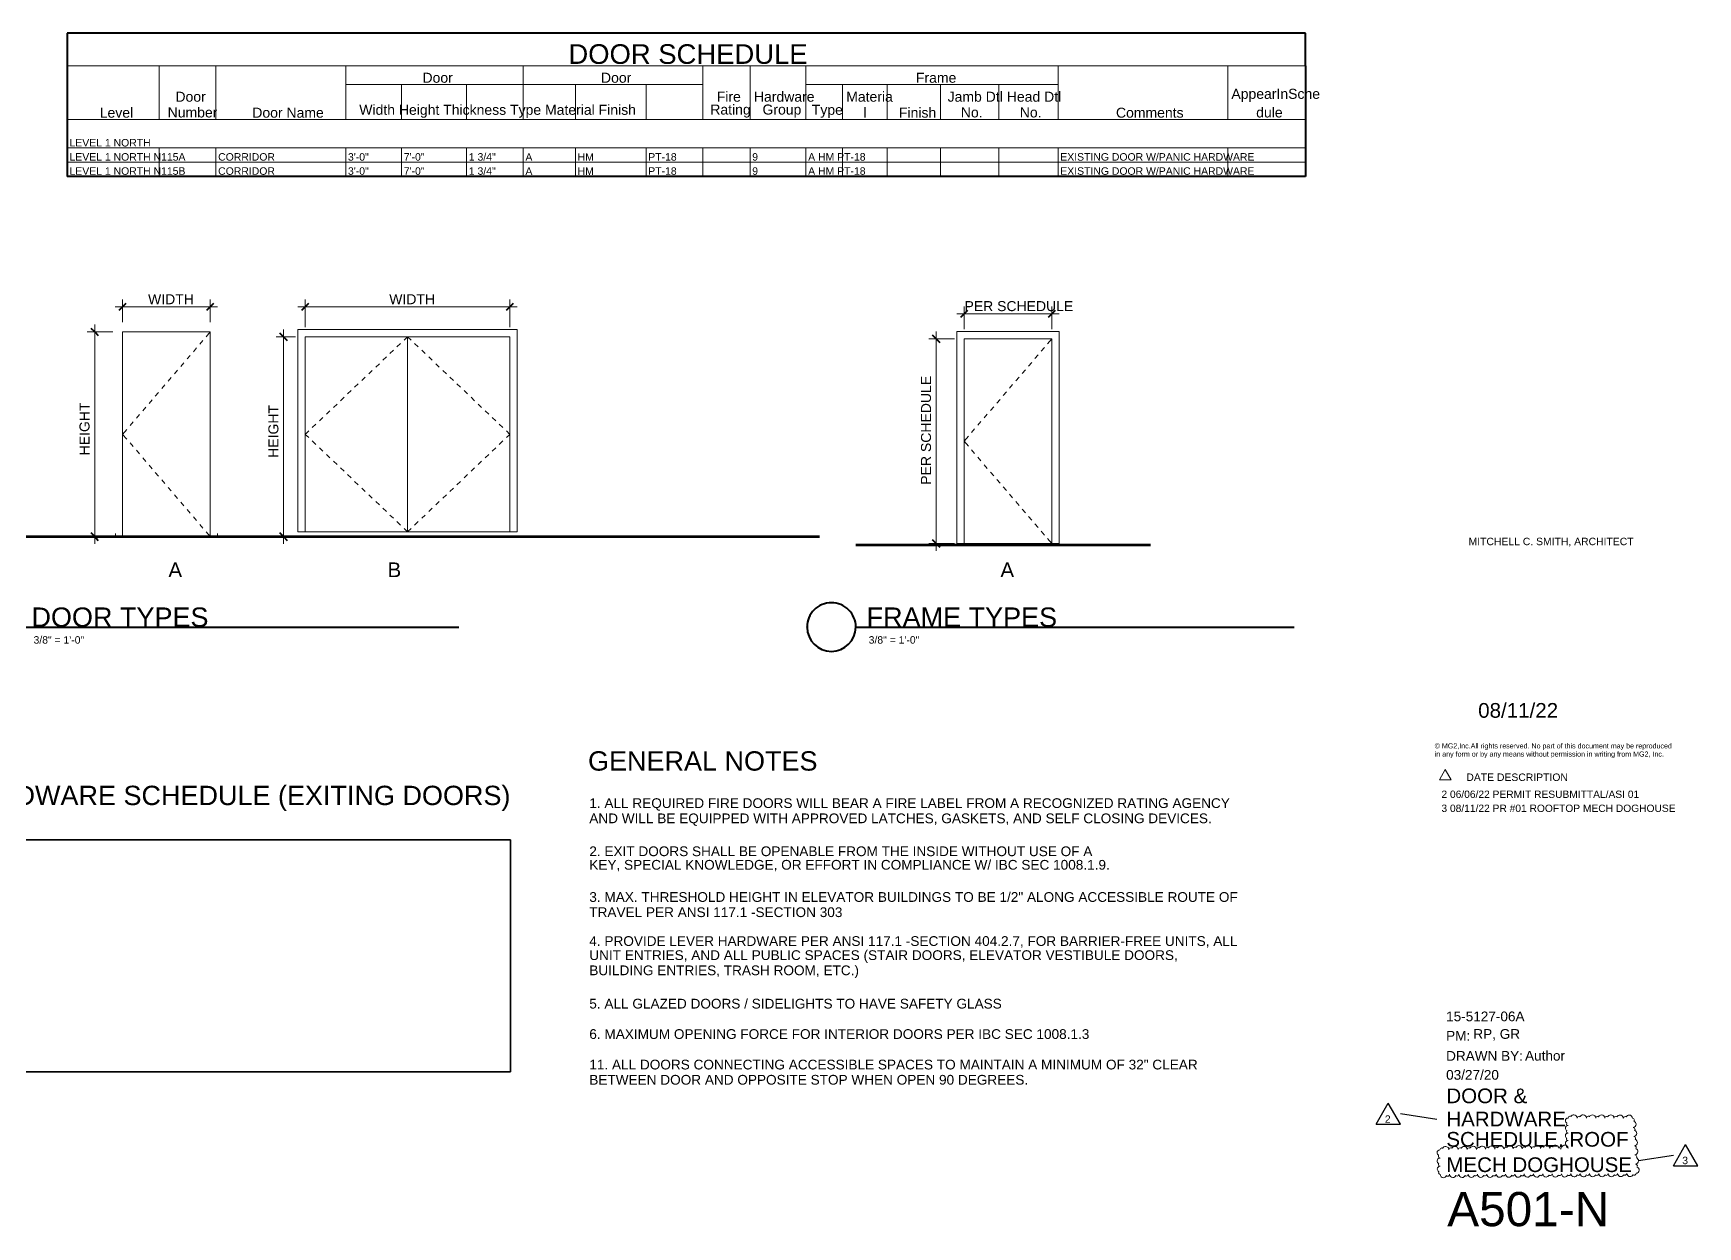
# Model space of a CAD drawing. Header units: inches. Extents: x -293 to 39679, y -468 to 488.
# Drawn here: x 522.5 to 697.4, y 202.4 to 327.7 of the extents above; entities that cross this region are included whole.
import ezdxf

# ---------------------------------------------------------------- set-up
doc = ezdxf.new("R2010")
doc.units = ezdxf.units.IN
doc.header["$MEASUREMENT"] = 0
for name, color, linetype in [('PDF_Geometry', 7, 'Continuous'), ('PDF_Images', 7, 'Continuous'), ('PDF_Text', 7, 'Continuous')]:
    doc.layers.add(name, color=color, linetype=linetype)
doc.styles.add('PDF Arial', font='arial.ttf')
picture_1 = doc.add_image_def('image1.png', size_in_pixel=(519, 213))

msp = doc.modelspace()

# ---------------------------------------------------------------- linework, layer by layer
at = {"layer": 'PDF_Geometry', "lineweight": 40}
for points in [[(656.23269, 327.69078), (526.10102, 327.69078)], [(526.10137, 327.69094), (526.10137, 324.28043)], [(656.23269, 324.28025), (656.23269, 327.69078)], [(526.10137, 324.28043), (526.10137, 312.67103)], [(656.23269, 324.28025), (656.23269, 312.6709)], [(656.23269, 312.6709), (526.10102, 312.6709)], [(531.91356, 298.96084), (532.29499, 299.34283)], [(541.12101, 298.96062), (541.51649, 299.34263)], [(551.1076, 298.96096), (551.48959, 299.34295)], [(572.6076, 298.9612), (572.99012, 299.34307)], [(531.91252, 298.96056), (531.53035, 298.57866)], [(541.12068, 298.96057), (540.73888, 298.57848)], [(551.10712, 298.96063), (550.72573, 298.57878)], [(572.60765, 298.96094), (572.22567, 298.57896)], [(620.34066, 298.23764), (619.95807, 297.84211)], [(620.34201, 298.23785), (620.72313, 298.61974)], [(629.54882, 298.23763), (629.16698, 297.84207)], [(629.54839, 298.23772), (629.94463, 298.61962)], [(528.97952, 296.32766), (528.59818, 296.70969)], [(528.97999, 296.3279), (529.36199, 295.9459)], [(548.81453, 295.82279), (548.43222, 296.20466)], [(548.81558, 295.82294), (549.197, 295.44092)], [(617.40765, 295.60471), (617.02481, 295.98679)], [(617.40872, 295.60494), (617.79012, 295.20935)], [(528.97952, 274.84146), (528.59818, 275.22349)], [(528.97999, 274.84164), (529.36199, 274.44604)], [(548.81453, 274.84138), (548.43222, 275.22324)], [(548.81558, 274.84147), (549.197, 274.44584)], [(617.40765, 274.10491), (617.02481, 274.48681)], [(617.40872, 274.10505), (617.79012, 273.72307)], [(521.19094, 265.33327), (567.25976, 265.33327)], [(608.96366, 265.33307), (655.01857, 265.33307)]]:
    msp.add_lwpolyline(points, dxfattribs=at)
at = {"layer": 'PDF_Geometry', "lineweight": 9}
for points in [[(526.10102, 324.28025), (656.23269, 324.28025)], [(535.74611, 324.28031), (535.74611, 322.30219)], [(541.72107, 324.28017), (541.72107, 322.30206)], [(555.3632, 324.28028), (555.3632, 322.30209)], [(574.013, 324.28082), (574.013, 322.30271)], [(592.89185, 324.27997), (592.89185, 322.30182)], [(597.84393, 324.27998), (597.84393, 322.30186)], [(603.7255, 324.28075), (603.7255, 322.30275)], [(630.21814, 324.28055), (630.21814, 322.30247)], [(648.04741, 324.28025), (648.04741, 322.30228)], [(535.74611, 322.30219), (535.74611, 318.63255)], [(541.72107, 322.30206), (541.72107, 318.63235)], [(555.3632, 322.30209), (555.3632, 318.6325)], [(561.22921, 322.30213), (555.36366, 322.30213)], [(561.22921, 322.30213), (561.22921, 318.63244)], [(568.06472, 322.30257), (561.23025, 322.30257)], [(568.06472, 322.30257), (568.06472, 318.6328)], [(574.013, 322.30271), (568.06532, 322.30271)], [(579.49654, 322.30234), (574.01266, 322.30234)], [(574.013, 322.30271), (574.013, 318.6329)], [(586.91688, 322.30202), (579.49519, 322.30202)], [(579.49654, 322.30234), (579.49654, 318.63263)], [(592.89185, 322.30182), (586.91597, 322.30182)], [(586.91688, 322.30202), (586.91688, 318.63228)], [(592.89185, 322.30182), (592.89185, 318.63216)], [(597.84393, 322.30186), (597.84393, 318.63214)], [(603.7255, 322.30275), (603.7255, 318.63299)], [(607.57242, 322.30268), (603.72558, 322.30268)], [(612.251, 322.30238), (607.57084, 322.30238)], [(607.57242, 322.30268), (607.57242, 318.63288)], [(617.85683, 322.30187), (612.24962, 322.30187)], [(612.251, 322.30238), (612.251, 318.63262)], [(623.99635, 322.30206), (617.85675, 322.30206)], [(617.85683, 322.30187), (617.85683, 318.63217)], [(623.99635, 322.30206), (623.99635, 318.63238)], [(630.21814, 322.30247), (623.99651, 322.30247)], [(630.21814, 322.30247), (630.21814, 318.63286)], [(648.04741, 322.30228), (648.04741, 318.63244)], [(535.74611, 318.63255), (526.10068, 318.63255)], [(541.72107, 318.63235), (535.74601, 318.63235)], [(555.3632, 318.6325), (541.72183, 318.6325)], [(561.22921, 318.63244), (555.36366, 318.63244)], [(568.06472, 318.6328), (561.23025, 318.6328)], [(574.013, 318.6329), (568.06532, 318.6329)], [(579.49654, 318.63263), (574.01266, 318.63263)], [(586.91688, 318.63228), (579.49519, 318.63228)], [(592.89185, 318.63216), (586.91597, 318.63216)], [(597.84393, 318.63214), (592.89189, 318.63214)], [(603.7255, 318.63299), (597.84657, 318.63299)], [(607.57242, 318.63288), (603.72558, 318.63288)], [(612.251, 318.63262), (607.57084, 318.63262)], [(617.85683, 318.63217), (612.24962, 318.63217)], [(623.99635, 318.63238), (617.85675, 318.63238)], [(630.21814, 318.63286), (623.99651, 318.63286)], [(648.04741, 318.63244), (630.21643, 318.63244)], [(656.23269, 318.63249), (648.047, 318.63249)], [(535.74611, 315.6585), (526.10068, 315.6585)], [(541.72107, 315.65845), (535.74601, 315.65845)], [(535.74611, 315.6585), (535.74611, 314.15792)], [(541.72107, 315.65845), (541.72107, 314.1578)], [(555.3632, 315.65839), (541.72183, 315.65839)], [(555.3632, 315.65839), (555.3632, 314.15776)], [(561.22921, 315.65838), (555.36366, 315.65838)], [(561.22921, 315.65838), (561.22921, 314.15786)], [(568.06472, 315.65874), (561.23025, 315.65874)], [(568.06472, 315.65874), (568.06472, 314.15825)], [(574.013, 315.65889), (568.06532, 315.65889)], [(579.49654, 315.65862), (574.01266, 315.65862)], [(574.013, 315.65889), (574.013, 314.15838)], [(586.91688, 315.65825), (579.49519, 315.65825)], [(579.49654, 315.65862), (579.49654, 314.15808)], [(592.89185, 315.65816), (586.91597, 315.65816)], [(586.91688, 315.65825), (586.91688, 314.15768)], [(592.89185, 315.65816), (592.89185, 314.15766)], [(597.84393, 315.65823), (592.89189, 315.65823)], [(597.84393, 315.65823), (597.84393, 314.15754)], [(603.7255, 315.65894), (597.84657, 315.65894)], [(603.7255, 315.65894), (603.7255, 314.15827)], [(607.57242, 315.65885), (603.72558, 315.65885)], [(612.251, 315.65867), (607.57084, 315.65867)], [(607.57242, 315.65885), (607.57242, 314.1583)], [(617.85683, 315.65833), (612.24962, 315.65833)], [(612.251, 315.65867), (612.251, 314.15804)], [(623.99635, 315.65856), (617.85675, 315.65856)], [(617.85683, 315.65833), (617.85683, 314.1577)], [(623.99635, 315.65856), (623.99635, 314.15777)], [(630.21814, 315.65876), (623.99651, 315.65876)], [(648.04741, 315.65844), (630.21643, 315.65844)], [(630.21814, 315.65876), (630.21814, 314.15816)], [(656.23269, 315.65847), (648.047, 315.65847)], [(648.04741, 315.65844), (648.04741, 314.15788)], [(535.74611, 314.15792), (526.10068, 314.15792)], [(541.72107, 314.1578), (535.74601, 314.1578)], [(535.74611, 314.15792), (535.74611, 312.67089)], [(541.72107, 314.1578), (541.72107, 312.67078)], [(555.3632, 314.15776), (541.72183, 314.15776)], [(555.3632, 314.15776), (555.3632, 312.67078)], [(561.22921, 314.15786), (555.36366, 314.15786)], [(561.22921, 314.15786), (561.22921, 312.67083)], [(568.06472, 314.15825), (561.23025, 314.15825)], [(568.06472, 314.15825), (568.06472, 312.67114)], [(574.013, 314.15838), (568.06532, 314.15838)], [(579.49654, 314.15808), (574.01266, 314.15808)], [(574.013, 314.15838), (574.013, 312.67137)], [(586.91688, 314.15768), (579.49519, 314.15768)], [(579.49654, 314.15808), (579.49654, 312.67115)], [(592.89185, 314.15766), (586.91597, 314.15766)], [(586.91688, 314.15768), (586.91688, 312.67075)], [(592.89185, 314.15766), (592.89185, 312.67057)], [(597.84393, 314.15754), (592.89189, 314.15754)], [(597.84393, 314.15754), (597.84393, 312.67067)], [(603.7255, 314.15827), (597.84657, 314.15827)], [(603.7255, 314.15827), (603.7255, 312.67134)], [(607.57242, 314.1583), (603.72558, 314.1583)], [(612.251, 314.15804), (607.57084, 314.15804)], [(607.57242, 314.1583), (607.57242, 312.67129)], [(617.85683, 314.1577), (612.24962, 314.1577)], [(612.251, 314.15804), (612.251, 312.67097)], [(623.99635, 314.15777), (617.85675, 314.15777)], [(617.85683, 314.1577), (617.85683, 312.67069)], [(623.99635, 314.15777), (623.99635, 312.67086)], [(630.21814, 314.15816), (623.99651, 314.15816)], [(648.04741, 314.15788), (630.21643, 314.15788)], [(630.21814, 314.15816), (630.21814, 312.67131)], [(656.23269, 314.15801), (648.047, 314.15801)], [(648.04741, 314.15788), (648.04741, 312.67098)], [(531.91252, 298.96056), (531.91252, 299.73812)], [(541.12068, 298.96057), (541.12068, 299.73806)], [(551.10712, 298.96063), (551.10712, 299.73834)], [(572.60765, 298.96094), (572.60765, 299.7385)], [(531.14853, 298.96075), (541.89896, 298.96075)], [(531.91252, 298.96056), (531.91252, 297.35084)], [(541.12068, 298.96057), (541.12068, 297.35078)], [(550.34184, 298.96053), (573.37037, 298.96053)], [(551.10712, 298.96063), (551.10712, 296.84622)], [(572.60765, 298.96094), (572.60765, 296.84645)], [(619.57615, 298.23776), (630.3271, 298.23776)], [(620.34066, 298.23764), (620.34066, 299.00165)], [(620.34066, 298.23764), (620.34066, 296.6279)], [(629.54882, 298.23763), (629.54882, 299.0015)], [(629.54882, 298.23763), (629.54882, 296.62795)], [(528.97952, 296.32766), (528.20175, 296.32766)], [(528.97909, 296.32778), (530.88964, 296.32778)], [(528.97952, 297.1053), (528.97952, 274.06382)], [(531.91252, 274.84151), (531.91252, 296.32772)], [(531.91252, 296.32772), (531.91252, 274.84151)], [(531.91259, 296.32758), (541.12068, 296.32758)], [(541.12068, 296.32758), (531.91259, 296.32758)], [(541.12068, 296.32758), (540.68392, 295.80925)], [(541.12068, 296.32758), (541.12068, 274.84134)], [(541.12068, 274.84134), (541.12068, 296.32758)], [(548.81453, 295.82279), (548.0499, 295.82279)], [(548.81453, 274.06375), (548.81453, 296.58667)], [(548.81572, 295.82313), (550.08424, 295.82313)], [(573.37037, 296.58681), (550.34184, 296.58681)], [(573.37037, 296.58681), (550.34184, 296.58681)], [(550.34441, 296.58753), (550.34441, 275.34667)], [(550.34441, 296.58753), (550.34441, 275.34667)], [(561.85628, 295.82279), (551.10657, 295.82279)], [(551.107, 295.8233), (572.60765, 295.8233)], [(551.10712, 295.82309), (551.10712, 275.34627)], [(551.10712, 275.34627), (551.10712, 295.82309)], [(561.48809, 295.46798), (561.85628, 295.82279)], [(561.85628, 275.34612), (561.85628, 295.82279)], [(561.85628, 295.82279), (561.85628, 275.34612)], [(561.85669, 295.82298), (562.2254, 295.46829)], [(572.60765, 295.8233), (561.85815, 295.8233)], [(572.60765, 275.34645), (572.60765, 295.8233)], [(572.60765, 295.8233), (572.60765, 275.34645)], [(573.37037, 275.34621), (573.37037, 296.58681)], [(573.37037, 275.34621), (573.37037, 296.58681)], [(617.40765, 295.60471), (616.63047, 295.60471)], [(617.40722, 295.60491), (619.31777, 295.60491)], [(617.40765, 296.36868), (617.40765, 273.34094)], [(619.57572, 274.10467), (619.57572, 296.36835)], [(619.57572, 296.36835), (619.57572, 274.10467)], [(619.57572, 296.36835), (619.57572, 274.10467)], [(619.57572, 296.36835), (619.57572, 274.10467)], [(630.3271, 296.36885), (619.57615, 296.36885)], [(630.3271, 296.36885), (619.57615, 296.36885)], [(630.3271, 296.36885), (619.57615, 296.36885)], [(630.3271, 296.36885), (619.57615, 296.36885)], [(620.34066, 274.10481), (620.34066, 295.60478)], [(620.34066, 295.60478), (620.34066, 274.10481)], [(620.34101, 295.60475), (629.54882, 295.60475)], [(629.54882, 295.60475), (620.34101, 295.60475)], [(629.54882, 295.60475), (629.1113, 295.08629)], [(629.54882, 295.60475), (629.54882, 274.10483)], [(629.54882, 274.10483), (629.54882, 295.60475)], [(630.3271, 296.36885), (630.3271, 274.10503)], [(630.3271, 274.10503), (630.3271, 296.36885)], [(630.3271, 274.10503), (630.3271, 296.36885)], [(630.3271, 274.10503), (630.3271, 296.36885)], [(539.01933, 293.87177), (538.69253, 293.48979)], [(539.68865, 294.64972), (539.34798, 294.25414)], [(540.35797, 295.42779), (540.01632, 295.03209)], [(560.00326, 294.04984), (560.37087, 294.40448)], [(560.739, 294.75896), (561.12025, 295.11354)], [(562.59324, 295.11334), (562.96143, 294.75874)], [(563.34535, 294.40451), (563.71303, 294.04983)], [(628.11678, 293.91318), (627.77623, 293.53125)], [(628.7861, 294.69113), (628.44485, 294.30901)], [(537.68291, 292.31682), (537.35513, 291.93489)], [(538.35223, 293.09474), (538.02494, 292.71285)], [(557.77816, 291.93527), (558.14722, 292.29007)], [(558.51399, 292.64439), (558.89659, 292.99899)], [(559.26451, 293.3535), (559.63262, 293.70819)], [(564.08033, 293.70843), (564.44906, 293.35385)], [(564.81691, 292.99886), (565.18509, 292.64423)], [(565.56904, 292.29002), (565.93669, 291.93532)], [(626.78036, 292.3582), (626.45306, 291.97628)], [(627.44746, 293.13544), (627.11947, 292.75332)], [(536.35983, 290.76167), (536.01833, 290.37978)], [(537.01581, 291.53973), (536.68897, 291.15775)], [(556.29061, 290.52985), (556.67293, 290.88458)], [(557.04098, 291.22541), (557.40896, 291.58009)], [(566.30403, 291.58031), (566.67272, 291.22573)], [(567.04063, 290.88438), (567.40875, 290.52976)], [(625.44395, 290.80321), (625.11604, 290.42111)], [(626.11104, 291.58035), (625.78442, 291.19843)], [(535.02342, 289.20674), (534.69657, 288.82481)], [(535.69274, 289.98473), (535.35222, 289.60268)], [(554.06728, 288.40174), (554.44928, 288.75639)], [(554.81751, 289.11086), (555.18531, 289.46548)], [(555.55467, 289.82078), (555.92356, 290.17553)], [(567.79278, 290.17548), (568.16034, 289.82082)], [(568.52778, 289.46575), (568.89637, 289.11106)], [(569.2644, 288.75627), (569.6324, 288.40156)], [(624.11865, 289.24743), (623.77841, 288.86534)], [(624.78797, 290.02526), (624.44701, 289.64315)], [(533.01768, 286.87385), (532.6909, 286.49177)], [(533.687, 287.65172), (533.35926, 287.26977)], [(534.3541, 288.42877), (534.0268, 288.04683)], [(552.59257, 286.99629), (552.96165, 287.3511)], [(553.33124, 287.70636), (553.69991, 288.06101)], [(570.01495, 288.06087), (570.384, 287.7063)], [(570.75159, 287.35136), (571.12003, 286.99662)], [(622.11513, 286.92874), (621.78675, 286.53312)], [(622.78223, 287.70599), (622.4551, 287.31031)], [(623.45155, 288.47015), (623.12373, 288.08808)], [(532.36392, 286.0966), (531.91415, 285.57817)], [(532.36392, 285.07353), (531.91415, 285.57817)], [(551.10787, 285.57813), (551.47625, 285.93277)], [(551.47625, 285.23708), (551.10787, 285.57813)], [(551.844, 286.28722), (552.22562, 286.64188)], [(571.48823, 286.64176), (571.85606, 286.28701)], [(572.23879, 285.93268), (572.60765, 285.57808)], [(572.23879, 285.23708), (572.60765, 285.57808)], [(620.78984, 285.37293), (620.33898, 284.85454)], [(621.44581, 286.15082), (621.11812, 285.75526)], [(533.01768, 284.29548), (532.6909, 284.67742)], [(533.687, 283.51822), (533.35926, 283.90017)], [(552.22562, 284.5274), (551.844, 284.88206)], [(552.96165, 283.81776), (552.59257, 284.17241)], [(553.69991, 283.10891), (553.33124, 283.46355)], [(570.01495, 283.10883), (570.384, 283.46357)], [(570.75159, 283.81809), (571.12003, 284.17267)], [(571.48823, 284.52717), (571.85606, 284.88192)], [(620.78984, 284.33616), (620.33898, 284.85454)], [(621.44581, 283.55894), (621.11812, 283.94093)], [(534.3541, 282.74012), (534.0268, 283.12206)], [(535.02342, 281.96275), (534.69657, 282.34482)], [(554.44928, 282.41278), (554.06728, 282.75382)], [(555.18531, 281.70318), (554.81751, 282.05795)], [(568.52778, 281.70352), (568.89637, 282.05821)], [(569.2644, 282.41274), (569.6324, 282.75367)], [(622.11513, 282.78154), (621.78675, 283.16356)], [(622.78223, 282.00357), (622.4551, 282.38562)], [(623.45155, 281.22627), (623.12373, 281.6218)], [(535.69274, 281.18548), (535.35222, 281.56753)], [(536.35983, 280.4074), (536.01833, 280.78943)], [(537.01581, 279.63028), (536.68897, 280.01226)], [(555.92356, 280.99434), (555.55467, 281.34909)], [(556.67293, 280.28461), (556.29061, 280.63934)], [(557.40896, 279.58877), (557.04098, 279.92985)], [(566.30403, 279.58903), (566.67272, 279.92999)], [(567.04063, 280.28453), (567.40875, 280.63915)], [(567.79278, 280.99436), (568.16034, 281.34902)], [(624.11865, 280.44827), (623.77841, 280.84385)], [(624.78797, 279.67077), (624.44701, 280.06639)], [(537.68291, 278.85218), (537.35513, 279.23411)], [(538.35223, 278.07488), (538.02494, 278.45677)], [(558.14722, 278.87979), (557.77816, 279.23458)], [(558.89659, 278.1702), (558.51399, 278.5248)], [(564.81691, 278.16994), (565.18509, 278.52473)], [(565.56904, 278.87984), (565.93669, 279.23454)], [(625.44395, 278.89354), (625.11604, 279.28919)], [(626.11104, 278.11562), (625.78442, 278.51132)], [(539.01933, 277.29673), (538.69253, 277.67872)], [(539.68865, 276.51947), (539.34798, 276.9014)], [(559.63262, 277.46062), (559.26451, 277.81531)], [(560.37087, 276.76534), (560.00326, 277.10636)], [(561.12025, 276.05572), (560.739, 276.4103)], [(562.59324, 276.05548), (562.96143, 276.41023)], [(563.34535, 276.76525), (563.71303, 277.1063)], [(564.08033, 277.46076), (564.44906, 277.8155)], [(626.78036, 277.33826), (626.45306, 277.73379)], [(627.44746, 276.56037), (627.11947, 276.95593)], [(528.97952, 274.84146), (528.20175, 274.84146)], [(528.97909, 274.84162), (530.88964, 274.84162)], [(531.14817, 274.84151), (531.91252, 274.84151)], [(531.14817, 274.84151), (531.91252, 274.84151)], [(531.14981, 274.84193), (531.14981, 275.16935)], [(531.14981, 275.16935), (531.14981, 274.84193)], [(531.14981, 275.16935), (531.14981, 274.84193)], [(531.14981, 275.16935), (531.14981, 274.84193)], [(531.91259, 274.84134), (541.12068, 274.84134)], [(540.35797, 275.74223), (540.01632, 276.12409)], [(541.12068, 274.84134), (540.68392, 275.34622)], [(541.12123, 274.84155), (541.89896, 274.84155)], [(541.12123, 274.84155), (541.89896, 274.84155)], [(541.89896, 275.16904), (541.89896, 274.84155)], [(541.89896, 274.84155), (541.89896, 275.16904)], [(541.89896, 274.84155), (541.89896, 275.16904)], [(541.89896, 274.84155), (541.89896, 275.16904)], [(548.81453, 274.84138), (548.0499, 274.84138)], [(548.81513, 274.84137), (549.30596, 274.84137)], [(550.34283, 275.34627), (551.10712, 275.34627)], [(550.34283, 275.34627), (551.10712, 275.34627)], [(551.10657, 275.34612), (561.85628, 275.34612)], [(561.85628, 275.34612), (561.48809, 275.70077)], [(561.85669, 275.34629), (562.2254, 275.70098)], [(561.85815, 275.34645), (572.60765, 275.34645)], [(572.60587, 275.34621), (573.37037, 275.34621)], [(572.60587, 275.34621), (573.37037, 275.34621)], [(628.11678, 275.78286), (627.77623, 276.17845)], [(628.7861, 275.00562), (628.44485, 275.40124)], [(629.54882, 274.10483), (629.1113, 274.62329)], [(617.40765, 274.10491), (616.63047, 274.10491)], [(617.40722, 274.10505), (619.31777, 274.10505)], [(619.57742, 274.10481), (620.34066, 274.10481)], [(619.57742, 274.10481), (620.34066, 274.10481)], [(620.34101, 274.10483), (629.54882, 274.10483)], [(629.54963, 274.10503), (630.3271, 274.10503)], [(629.54963, 274.10503), (630.3271, 274.10503)], [(670.91104, 250.36756), (670.2966, 249.3035)], [(671.52477, 249.30352), (670.91155, 250.36757)], [(670.29608, 249.30352), (671.52477, 249.30352)]]:
    msp.add_lwpolyline(points, dxfattribs=at)
at = {"layer": 'PDF_Geometry', "lineweight": 211}
for points in [[(521.18947, 274.84135), (583.88826, 274.84135)], [(542.43094, 274.8418), (605.13085, 274.8418)], [(608.96435, 273.98224), (639.91773, 273.98224)]]:
    msp.add_lwpolyline(points, dxfattribs=at)
at = {"layer": 'PDF_Geometry', "lineweight": 30}
for points in [[(663.62791, 213.12496), (664.9094, 215.33497)], [(666.19245, 213.12499), (664.91081, 215.335)], [(670.01046, 213.62968), (666.18974, 214.22992)], [(663.62696, 213.12499), (666.19245, 213.12499)], [(694.88027, 208.77312), (696.16288, 210.99678)], [(697.43259, 208.77316), (696.16506, 210.99681)], [(691.19977, 209.31886), (694.88206, 209.87818)], [(694.88068, 208.77316), (697.43259, 208.77316)]]:
    msp.add_lwpolyline(points, dxfattribs=at)
at = {"layer": 'PDF_Geometry', "lineweight": 18}
for points in [[(683.80367, 213.77978), (683.80367, 213.77978)], [(683.8038, 213.77978), (683.8038, 213.77978)], [(684.77109, 213.77973), (684.77109, 213.77973)], [(684.77238, 213.7798), (684.77238, 213.7798)], [(685.74061, 213.77978), (685.74061, 213.77978)], [(686.71012, 213.77982), (686.71012, 213.76615)], [(686.71064, 213.76618), (686.71064, 213.76618)], [(687.66407, 213.76612), (687.66407, 213.76612)], [(687.66468, 213.7661), (687.66468, 213.7661)], [(688.63358, 213.76615), (688.63358, 213.76615)], [(689.60065, 213.75245), (689.60065, 213.75245)], [(689.60087, 213.76611), (689.60087, 213.75247)], [(690.57039, 213.75249), (690.57039, 213.75249)], [(683.8038, 212.98854), (683.8038, 212.98854)], [(683.8038, 212.1973), (683.8038, 212.1973)], [(690.70484, 211.82895), (690.70484, 211.82895)], [(670.33957, 210.4375), (670.33957, 210.4375)], [(671.29351, 210.45111), (671.29351, 210.45111)], [(672.26303, 210.46478), (672.26303, 210.46478)], [(672.26362, 210.46479), (672.26362, 210.46479)], [(673.21657, 210.47838), (673.21657, 210.47838)], [(674.18552, 210.49206), (674.18552, 210.49206)], [(675.14067, 210.50565), (675.14067, 210.50565)], [(676.10969, 210.51934), (676.10969, 210.51934)], [(677.06478, 210.53294), (677.06478, 210.53294)], [(678.03348, 210.54662), (678.03348, 210.54662)], [(678.98842, 210.56029), (678.98842, 210.56029)], [(679.95688, 210.56027), (679.95688, 210.56027)], [(680.92417, 210.57386), (680.92417, 210.57386)], [(681.88034, 210.58754), (681.88034, 210.58754)], [(682.84886, 210.60113), (682.84886, 210.60113)], [(683.8038, 211.40606), (683.8038, 211.40606)], [(690.77373, 210.86038), (690.77373, 210.86038)], [(670.35291, 209.57802), (670.35291, 209.57802)], [(670.36625, 208.71857), (670.36625, 208.71857)], [(671.36245, 207.87277), (671.36245, 207.87277)], [(673.32594, 207.88639), (673.32594, 207.88639)], [(676.25894, 207.90002), (676.25894, 207.90002)], [(679.20528, 207.91365), (679.20528, 207.91365)], [(681.15765, 207.92735), (681.15765, 207.92735)], [(684.104, 207.94098), (684.104, 207.94098)], [(686.06749, 207.9546), (686.06749, 207.9546)], [(687.05034, 207.95461), (687.05034, 207.95461)], [(689.00049, 207.96823), (689.00049, 207.96823)]]:
    msp.add_lwpolyline(points, dxfattribs=at)
at = {"layer": 'PDF_Geometry', "lineweight": 40}
for centre, radius, start, end in [((606.3848, 265.35891), 2.53871, 89.7100492, 180.2774029), ((606.41241, 265.34783), 2.54979, 359.9726586, 90.3318946), ((606.40178, 265.33753), 2.55566, 180.1052338, 269.9073141), ((606.38579, 265.35838), 2.57655, 270.2636569, 359.4317898)]:
    msp.add_arc(centre, radius, start, end, dxfattribs=at)
at = {"layer": 'PDF_Geometry', "lineweight": 18}
for centre, radius, start, end in [((687.32656, 213.76965), 0.33753, 359.4015808, 90.4326991), ((688.29562, 213.76925), 0.33798, 359.474624, 90.5016723), ((670.95556, 210.45419), 0.33797, 359.4779625, 90.5522011), ((679.61981, 210.56423), 0.33709, 359.3263542, 90.5151407), ((681.54241, 210.59066), 0.33795, 359.4719761, 90.663681), ((683.82371, 211.13078), 0.29387, 179.5220265, 240.8918859), ((690.79703, 210.24427), 0.34707, 0.3684507, 65.5716725), ((675.61716, 207.88995), 0.34461, 270.1980837, 336.0362511), ((681.49464, 207.94444), 0.35819, 270.4317324, 332.174852), ((682.47772, 207.93342), 0.34714, 270.2721182, 335.7637696), ((688.35993, 207.9563), 0.34274, 270.1565084, 336.2357929)]:
    msp.add_arc(centre, radius, start, end, dxfattribs=at)
at = {"layer": 'PDF_Geometry', "lineweight": 40}
for points in [[(603.84612, 265.33283), (603.84612, 265.30564), (603.84612, 265.30564), (603.84612, 265.34662)], [(608.96221, 265.34662), (608.96221, 265.30564), (608.96221, 265.30564), (608.96221, 265.33283)]]:
    msp.add_open_spline(points, degree=3, dxfattribs=at)
at = {"layer": 'PDF_Geometry', "lineweight": 18}
for points in [[(683.52986, 213.50695), (683.52986, 213.67065), (683.63897, 213.77978), (683.8038, 213.77978)], [(683.68076, 213.26138), (683.58557, 213.30231), (683.52986, 213.41144), (683.52986, 213.50695)], [(683.80367, 213.77978), (683.80367, 213.88891), (683.88499, 213.97077), (683.99419, 213.97077)], [(683.99419, 213.97077), (684.03602, 213.97077), (684.07552, 213.95711), (684.11734, 213.92983)], [(684.11706, 213.94343), (684.1706, 214.05257), (684.29395, 214.12079), (684.42895, 214.12079)], [(684.42895, 214.12079), (684.60817, 214.12079), (684.77109, 213.97071), (684.77109, 213.77973)], [(684.77238, 213.7798), (684.77238, 213.88896), (684.85391, 213.97079), (684.96339, 213.97079)], [(684.96339, 213.97079), (685.00532, 213.97079), (685.0589, 213.95717), (685.08685, 213.91624)], [(685.08491, 213.92982), (685.14091, 214.0526), (685.26225, 214.12081), (685.39992, 214.12081)], [(685.39992, 214.12081), (685.57727, 214.12081), (685.74061, 213.97075), (685.74061, 213.77978)], [(685.7412, 213.77975), (685.7412, 213.8889), (685.82294, 213.97074), (685.93037, 213.97074)], [(685.93037, 213.97074), (685.9724, 213.97074), (686.01211, 213.9571), (686.05414, 213.92982)], [(686.05509, 213.91623), (686.10889, 214.039), (686.23288, 214.10722), (686.36857, 214.10722)], [(686.36857, 214.10722), (686.54636, 214.10722), (686.71012, 213.97081), (686.71012, 213.77982)], [(686.71064, 213.76618), (686.71064, 213.8753), (686.79258, 213.95715), (686.90028, 213.95715)], [(686.90028, 213.95715), (686.94242, 213.95715), (686.98222, 213.94352), (687.01032, 213.91623)], [(687.02381, 213.91617), (687.07775, 214.03897), (687.19971, 214.10717), (687.32401, 214.10717)], [(687.66468, 213.7661), (687.66468, 213.87524), (687.74448, 213.95709), (687.85481, 213.95709)], [(687.85481, 213.95709), (687.90879, 213.95709), (687.95104, 213.94346), (687.99095, 213.91616)], [(687.9917, 213.90259), (688.03403, 214.03901), (688.15629, 214.10722), (688.29266, 214.10722)], [(688.63337, 213.76615), (688.63337, 213.87527), (688.71573, 213.95714), (688.82398, 213.95714)], [(688.82398, 213.95714), (688.8781, 213.95714), (688.92046, 213.94349), (688.96046, 213.91619)], [(688.95973, 213.90252), (689.01395, 214.02531), (689.13652, 214.09352), (689.25909, 214.09352)], [(689.25909, 214.09352), (689.45002, 214.09352), (689.60087, 213.95709), (689.60087, 213.76611)], [(689.60065, 213.75245), (689.60065, 213.86158), (689.68322, 213.94344), (689.79174, 213.94344)], [(689.79174, 213.94344), (689.83184, 213.94344), (689.87431, 213.9298), (689.91441, 213.90251)], [(689.91581, 213.91621), (689.97016, 214.02533), (690.09304, 214.09356), (690.2301, 214.09356)], [(690.2301, 214.09356), (690.40734, 214.09356), (690.57039, 213.9435), (690.57039, 213.75249)], [(690.56927, 213.75251), (690.56927, 213.75251), (690.56927, 213.75251), (690.58345, 213.75251)], [(690.58345, 213.75251), (690.68039, 213.75251), (690.77497, 213.67066), (690.77497, 213.56152)], [(690.77497, 213.56152), (690.77497, 213.52059), (690.74659, 213.47966), (690.72059, 213.45238)], [(690.73524, 213.45239), (690.85824, 213.39782), (690.95286, 213.27506), (690.95286, 213.12499)], [(683.52986, 212.71571), (683.52986, 212.87941), (683.63897, 212.98854), (683.8038, 212.98854)], [(683.68076, 212.47014), (683.58557, 212.51106), (683.52986, 212.6202), (683.52986, 212.71571)], [(683.52986, 211.92447), (683.52986, 212.08817), (683.63897, 212.1973), (683.8038, 212.1973)], [(683.69469, 211.67889), (683.58557, 211.71982), (683.52986, 211.81533), (683.52986, 211.92447)], [(683.6529, 213.15224), (683.6529, 213.19317), (683.66683, 213.2341), (683.69469, 213.26138)], [(683.8038, 212.98854), (683.70862, 213.00219), (683.6529, 213.0704), (683.6529, 213.15224)], [(683.6529, 212.361), (683.6529, 212.40193), (683.66683, 212.44286), (683.69469, 212.47014)], [(683.8038, 212.1973), (683.70862, 212.21095), (683.6529, 212.27916), (683.6529, 212.361)], [(683.6529, 211.56976), (683.6529, 211.61069), (683.66683, 211.63799), (683.68076, 211.67889)], [(690.63816, 212.78394), (690.63816, 212.78394), (690.63816, 212.78394), (690.65235, 212.78394)], [(690.95286, 213.12499), (690.95286, 212.94763), (690.81566, 212.81122), (690.63825, 212.79757)], [(690.65235, 212.78394), (690.74931, 212.78394), (690.8439, 212.7021), (690.8439, 212.59296)], [(690.70484, 211.82895), (690.816, 211.82895), (690.91061, 211.74709), (690.91061, 211.63796)], [(691.01957, 212.16997), (691.01957, 211.99263), (690.88235, 211.85622), (690.70491, 211.84257)], [(690.78771, 212.48376), (690.92493, 212.42918), (691.01957, 212.30641), (691.01957, 212.16997)], [(690.8439, 212.59296), (690.8439, 212.56567), (690.82971, 212.52474), (690.8037, 212.48381)], [(690.91061, 211.63796), (690.91061, 211.59702), (690.88223, 211.5561), (690.85621, 211.52881)], [(670.03954, 210.13736), (670.03954, 210.31471), (670.16269, 210.4375), (670.33957, 210.4375)], [(670.21642, 209.86452), (670.10671, 209.91909), (670.03954, 210.02824), (670.03954, 210.13736)], [(670.33937, 210.45114), (670.33937, 210.56027), (670.42229, 210.64211), (670.52985, 210.64211)], [(670.33937, 210.43749), (670.33937, 210.45114), (670.33937, 210.45114), (670.33937, 210.45114)], [(670.52985, 210.64211), (670.57019, 210.64211), (670.61276, 210.62848), (670.6531, 210.60119)], [(670.65149, 210.58753), (670.69414, 210.72394), (670.81537, 210.79214), (670.9523, 210.79214)], [(671.2925, 210.46473), (671.2925, 210.57388), (671.37563, 210.65573), (671.48348, 210.65573)], [(671.2925, 210.45109), (671.2925, 210.46473), (671.2925, 210.46473), (671.2925, 210.46473)], [(671.48348, 210.65573), (671.52617, 210.65573), (671.56661, 210.64209), (671.60705, 210.61479)], [(671.60805, 210.6012), (671.66207, 210.73762), (671.78586, 210.80582), (671.92091, 210.80582)], [(671.92091, 210.80582), (672.09872, 210.80582), (672.26303, 210.65576), (672.26303, 210.46478)], [(672.26362, 210.46479), (672.26362, 210.5739), (672.34472, 210.65576), (672.4551, 210.65576)], [(672.4551, 210.65576), (672.49564, 210.65576), (672.53619, 210.64213), (672.56322, 210.61483)], [(672.57609, 210.61481), (672.63025, 210.73757), (672.75211, 210.80579), (672.87623, 210.80579)], [(672.87623, 210.80579), (673.05224, 210.80579), (673.20344, 210.66938), (673.21698, 210.47838)], [(673.21657, 210.47838), (673.21657, 210.58752), (673.29788, 210.66937), (673.40855, 210.66937)], [(673.40855, 210.66937), (673.4492, 210.66937), (673.48986, 210.65572), (673.53051, 210.62844)], [(673.53261, 210.64211), (673.58691, 210.75126), (673.70909, 210.81947), (673.84484, 210.81947)], [(673.84484, 210.81947), (674.02358, 210.81947), (674.17291, 210.68304), (674.18649, 210.49206)], [(674.18552, 210.49206), (674.18552, 210.60119), (674.2693, 210.68304), (674.37799, 210.68304)], [(674.37799, 210.68304), (674.41875, 210.68304), (674.45951, 210.66941), (674.48668, 210.64213)], [(674.49847, 210.64209), (674.55292, 210.76486), (674.67768, 210.83307), (674.80017, 210.83307)], [(674.80017, 210.83307), (674.97711, 210.83307), (675.12683, 210.69664), (675.14044, 210.50567)], [(675.14067, 210.50565), (675.14067, 210.61478), (675.2224, 210.69665), (675.33138, 210.69665)], [(675.33138, 210.69665), (675.37224, 210.69665), (675.42673, 210.68301), (675.45397, 210.65572)], [(675.45493, 210.6694), (675.50952, 210.77854), (675.63233, 210.84675), (675.7688, 210.84675)], [(675.7688, 210.84675), (675.9462, 210.84675), (676.09631, 210.71034), (676.10995, 210.51933)], [(676.10969, 210.51934), (676.10969, 210.62849), (676.19163, 210.71034), (676.30089, 210.71034)], [(676.30089, 210.71034), (676.34186, 210.71034), (676.38283, 210.69668), (676.41015, 210.66941)], [(676.42316, 210.66936), (676.47788, 210.79215), (676.60101, 210.86035), (676.72187, 210.86035)], [(676.72187, 210.86035), (676.89972, 210.86035), (677.05022, 210.72393), (677.0639, 210.53294)], [(677.06478, 210.53294), (677.06478, 210.64207), (677.14466, 210.72393), (677.2542, 210.72393)], [(677.2542, 210.72393), (677.29528, 210.72393), (677.35005, 210.71029), (677.37744, 210.68299)], [(677.39329, 210.68304), (677.44587, 210.80583), (677.56932, 210.87402), (677.69278, 210.87402)], [(677.69278, 210.87402), (677.86881, 210.87402), (678.0197, 210.73761), (678.03342, 210.54662)], [(678.03348, 210.54662), (678.03348, 210.65574), (678.11585, 210.73761), (678.22339, 210.73761)], [(678.22339, 210.73761), (678.26458, 210.73761), (678.30577, 210.72395), (678.34695, 210.69667)], [(678.33184, 210.683), (678.38685, 210.81942), (678.51062, 210.88764), (678.64585, 210.88764)], [(678.64585, 210.88764), (678.82463, 210.88764), (678.97361, 210.75121), (678.98736, 210.56022)], [(678.98842, 210.56029), (678.98842, 210.66942), (679.071, 210.75127), (679.18112, 210.75127)], [(679.18112, 210.75127), (679.23388, 210.75127), (679.27517, 210.73764), (679.31647, 210.71034)], [(679.31574, 210.69668), (679.35711, 210.83311), (679.4789, 210.90131), (679.61678, 210.90131)], [(679.95763, 210.5739), (679.95763, 210.68303), (680.03812, 210.76488), (680.14852, 210.76488)], [(679.95763, 210.56026), (679.95763, 210.5739), (679.95763, 210.5739), (679.95763, 210.5739)], [(680.14852, 210.76488), (680.18762, 210.76488), (680.22902, 210.75124), (680.27041, 210.72394)], [(680.26986, 210.71028), (680.32285, 210.84669), (680.44726, 210.91491), (680.58319, 210.91491)], [(680.58319, 210.91491), (680.76059, 210.91491), (680.92417, 210.76484), (680.92417, 210.57386)], [(680.92633, 210.58756), (680.92633, 210.6967), (681.00704, 210.77856), (681.11772, 210.77856)], [(680.92633, 210.57393), (680.92633, 210.58756), (680.92633, 210.58756), (680.92633, 210.58756)], [(681.11772, 210.77856), (681.15922, 210.77856), (681.19842, 210.76491), (681.23993, 210.73763)], [(681.23822, 210.72396), (681.2798, 210.86037), (681.40222, 210.92858), (681.53849, 210.92858)], [(681.87948, 210.60118), (681.87948, 210.71031), (681.96271, 210.79217), (682.07136, 210.79217)], [(681.87948, 210.58754), (681.87948, 210.60118), (681.87948, 210.60118), (681.87948, 210.60118)], [(682.07136, 210.79217), (682.11297, 210.79217), (682.15227, 210.77853), (682.19388, 210.75123)], [(682.19228, 210.73756), (682.24786, 210.86034), (682.37059, 210.92856), (682.50722, 210.92856)], [(682.50722, 210.92856), (682.68322, 210.92856), (682.83374, 210.79212), (682.84763, 210.60114)], [(682.84886, 210.60113), (682.84886, 210.71029), (682.92997, 210.79212), (683.0389, 210.79212)], [(683.0389, 210.79212), (683.08062, 210.79212), (683.12001, 210.77849), (683.14782, 210.75119)], [(683.16305, 210.75124), (683.21644, 210.87403), (683.33949, 210.94223), (683.46253, 210.94223)], [(683.46253, 210.94223), (683.63897, 210.94223), (683.78987, 210.80582), (683.8038, 210.61482)], [(683.52986, 211.13323), (683.52986, 211.28327), (683.63897, 211.40606), (683.8038, 211.40606)], [(683.8038, 211.40606), (683.70862, 211.41971), (683.6529, 211.48792), (683.6529, 211.56976)], [(683.6529, 210.77852), (683.6529, 210.81945), (683.66683, 210.84675), (683.68076, 210.88765)], [(683.8038, 210.61482), (683.70862, 210.62847), (683.6529, 210.69668), (683.6529, 210.77852)], [(690.77373, 210.86038), (690.88492, 210.86038), (690.97954, 210.77853), (690.97954, 210.66938)], [(691.0885, 211.20143), (691.0885, 211.02408), (690.95126, 210.88766), (690.77379, 210.87401)], [(691.14409, 210.24651), (691.14409, 210.06918), (690.995, 209.91911), (690.82933, 209.91911)], [(690.82944, 209.90539), (690.82944, 209.90539), (690.82944, 209.90539), (690.84127, 209.90539)], [(690.84127, 209.90539), (690.93827, 209.90539), (691.03291, 209.82353), (691.03291, 209.71442)], [(690.8708, 211.52883), (690.99385, 211.47426), (691.0885, 211.3515), (691.0885, 211.20143)], [(690.97954, 210.66938), (690.97954, 210.62846), (690.95115, 210.58753), (690.92513, 210.56026)], [(670.05287, 209.2779), (670.05287, 209.45525), (670.17602, 209.57802), (670.35291, 209.57802)], [(670.22976, 209.00507), (670.12005, 209.05963), (670.05287, 209.16877), (670.05287, 209.2779)], [(670.0662, 208.41844), (670.0662, 208.5958), (670.18936, 208.71857), (670.36625, 208.71857)], [(670.2431, 208.1456), (670.13338, 208.20016), (670.0662, 208.3093), (670.0662, 208.41844)], [(670.17602, 209.75538), (670.17602, 209.79631), (670.18946, 209.83724), (670.20289, 209.87817)], [(670.33947, 209.57802), (670.24319, 209.57802), (670.17602, 209.65988), (670.17602, 209.75538)], [(670.18936, 208.89591), (670.18936, 208.93684), (670.20279, 208.97777), (670.21623, 209.0187)], [(670.35281, 208.71857), (670.25653, 208.71857), (670.18936, 208.80043), (670.18936, 208.89591)], [(670.20269, 208.03647), (670.20269, 208.07738), (670.21613, 208.11831), (670.22956, 208.15925)], [(670.35291, 209.57802), (670.33947, 209.57802), (670.33947, 209.57802), (670.33947, 209.57802)], [(670.36625, 208.71857), (670.35281, 208.71857), (670.35281, 208.71857), (670.35281, 208.71857)], [(691.2108, 209.27787), (691.2108, 209.10054), (691.06168, 208.95047), (690.89599, 208.95047)], [(690.89834, 208.93684), (690.89834, 208.93684), (690.89834, 208.93684), (690.91017, 208.93684)], [(690.91017, 208.93684), (691.00719, 208.93684), (691.10184, 208.85498), (691.10184, 208.74585)], [(691.27974, 208.30932), (691.27974, 208.13198), (691.13059, 207.98191), (690.96487, 207.98191)], [(691.03291, 209.71442), (691.03291, 209.67348), (691.01871, 209.63255), (690.99269, 209.59162)], [(690.99304, 209.60528), (691.11612, 209.55072), (691.2108, 209.42794), (691.2108, 209.27787)], [(691.10184, 208.74585), (691.10184, 208.70491), (691.07345, 208.664), (691.04742, 208.63671)], [(691.06193, 208.63672), (691.18504, 208.58215), (691.27974, 208.45937), (691.27974, 208.30932)], [(670.36616, 207.8591), (670.26987, 207.8591), (670.20269, 207.94097), (670.20269, 208.03647)], [(670.37959, 207.8591), (670.36616, 207.8591), (670.36616, 207.8591), (670.36616, 207.8591)], [(670.71942, 207.51804), (670.52875, 207.51804), (670.37846, 207.68175), (670.37846, 207.85909)], [(671.02, 207.73632), (670.96617, 207.59989), (670.8428, 207.51804), (670.71942, 207.51804)], [(671.15813, 207.66813), (671.10424, 207.66813), (671.06158, 207.69544), (671.02117, 207.72271)], [(671.36245, 207.87277), (671.36245, 207.76365), (671.2659, 207.66813), (671.15813, 207.66813)], [(671.70372, 207.5317), (671.51254, 207.5317), (671.36184, 207.6954), (671.36184, 207.87275)], [(672.00286, 207.73633), (671.94888, 207.61355), (671.82517, 207.5317), (671.70372, 207.5317)], [(672.14044, 207.6818), (672.09991, 207.6818), (672.04588, 207.70908), (672.01887, 207.73637)], [(672.3453, 207.8728), (672.3453, 207.7773), (672.25075, 207.6818), (672.14044, 207.6818)], [(672.68577, 207.53172), (672.49408, 207.53172), (672.34524, 207.69542), (672.34524, 207.87277)], [(672.98572, 207.75), (672.93159, 207.61358), (672.80755, 207.53172), (672.68577, 207.53172)], [(673.12052, 207.68176), (673.06635, 207.68176), (673.02571, 207.70903), (672.98508, 207.73632)], [(673.32594, 207.88639), (673.32594, 207.77725), (673.23113, 207.68176), (673.12052, 207.68176)], [(673.66783, 207.54538), (673.47788, 207.54538), (673.32638, 207.70909), (673.32638, 207.88644)], [(673.96857, 207.75), (673.9143, 207.62723), (673.7922, 207.54538), (673.66783, 207.54538)], [(674.10534, 207.69544), (674.05102, 207.69544), (674.00802, 207.72271), (673.98086, 207.75)], [(674.29545, 207.88641), (674.29545, 207.79092), (674.20039, 207.69544), (674.10534, 207.69544)], [(674.63632, 207.54532), (674.44361, 207.54532), (674.29397, 207.70904), (674.29397, 207.88639)], [(674.9492, 207.73632), (674.89479, 207.62719), (674.77236, 207.54532), (674.63632, 207.54532)], [(675.08769, 207.69543), (675.03322, 207.69543), (674.99238, 207.72273), (674.95153, 207.75001)], [(675.27831, 207.88644), (675.26469, 207.79095), (675.183, 207.69543), (675.08769, 207.69543)], [(675.61835, 207.54535), (675.42739, 207.54535), (675.27735, 207.70905), (675.27735, 207.88641)], [(676.05416, 207.6954), (675.99955, 207.6954), (675.9586, 207.72268), (675.91764, 207.74996)], [(676.25894, 207.90002), (676.25894, 207.7909), (676.16338, 207.6954), (676.05416, 207.6954)], [(676.60037, 207.55902), (676.41119, 207.55902), (676.26075, 207.72272), (676.26075, 207.90007)], [(676.91492, 207.75), (676.86021, 207.64087), (676.73713, 207.55902), (676.60037, 207.55902)], [(677.03648, 207.70905), (676.99541, 207.70905), (676.94066, 207.73633), (676.91328, 207.76362)], [(677.24179, 207.90004), (677.24179, 207.80454), (677.14598, 207.70905), (677.03648, 207.70905)], [(677.58284, 207.55898), (677.39088, 207.55898), (677.24005, 207.72267), (677.24005, 207.90003)], [(677.88221, 207.77724), (677.82736, 207.64082), (677.70396, 207.55898), (677.58284, 207.55898)], [(678.02108, 207.70908), (677.96618, 207.70908), (677.92501, 207.73637), (677.88383, 207.76365)], [(678.22465, 207.90007), (678.21093, 207.80457), (678.12858, 207.70908), (678.02108, 207.70908)], [(678.56491, 207.55898), (678.37473, 207.55898), (678.2235, 207.72269), (678.2235, 207.90004)], [(678.86506, 207.77727), (678.81007, 207.64085), (678.68863, 207.55898), (678.56491, 207.55898)], [(679.00117, 207.70904), (678.94613, 207.70904), (678.90485, 207.73631), (678.86357, 207.7636)], [(679.20528, 207.91365), (679.20528, 207.80451), (679.10896, 207.70904), (679.00117, 207.70904)], [(679.54697, 207.57264), (679.35629, 207.57264), (679.20697, 207.73635), (679.20697, 207.9137)], [(679.84792, 207.77729), (679.79278, 207.6545), (679.67103, 207.57264), (679.54697, 207.57264)], [(679.98349, 207.72269), (679.9421, 207.72269), (679.88692, 207.74997), (679.86162, 207.77726)], [(680.18814, 207.91368), (680.17434, 207.81819), (680.09156, 207.72269), (679.98349, 207.72269)], [(680.52912, 207.57261), (680.33794, 207.57261), (680.18823, 207.73631), (680.18823, 207.91367)], [(680.82855, 207.79088), (680.77327, 207.65445), (680.6512, 207.57261), (680.52912, 207.57261)], [(680.96631, 207.72272), (680.91098, 207.72272), (680.87179, 207.75), (680.83029, 207.77729)], [(681.15765, 207.92735), (681.15765, 207.81821), (681.06313, 207.72272), (680.96631, 207.72272)], [(681.49734, 207.58627), (681.30566, 207.58627), (681.15555, 207.74998), (681.15555, 207.92731)], [(681.94644, 207.7363), (681.89328, 207.7363), (681.85168, 207.7636), (681.81007, 207.79088)], [(682.13828, 207.92729), (682.13828, 207.83181), (682.04352, 207.7363), (681.94644, 207.7363)], [(682.47937, 207.58628), (682.28951, 207.58628), (682.13901, 207.74998), (682.13901, 207.92734)], [(682.91721, 207.73634), (682.86159, 207.73634), (682.81988, 207.76362), (682.78048, 207.79089)], [(683.12114, 207.92732), (683.10724, 207.83182), (683.02613, 207.73634), (682.91721, 207.73634)], [(683.46433, 207.58631), (683.27165, 207.58631), (683.12309, 207.75001), (683.12309, 207.92736)], [(683.76378, 207.80459), (683.70807, 207.66816), (683.58736, 207.58631), (683.46433, 207.58631)], [(683.89954, 207.73636), (683.84377, 207.73636), (683.80428, 207.76363), (683.76245, 207.79091)], [(684.104, 207.94098), (684.104, 207.83185), (684.00874, 207.73636), (683.89954, 207.73636)], [(684.44418, 207.59991), (684.25334, 207.59991), (684.10439, 207.76362), (684.10439, 207.94096)], [(684.74441, 207.80453), (684.69088, 207.68176), (684.56753, 207.59991), (684.44418, 207.59991)], [(684.88186, 207.75), (684.84226, 207.75), (684.78635, 207.7773), (684.7584, 207.80458)], [(685.08685, 207.94099), (685.08685, 207.8455), (684.99135, 207.75), (684.88186, 207.75)], [(685.42626, 207.59992), (685.23726, 207.59992), (685.08559, 207.76363), (685.08559, 207.94097)], [(685.72727, 207.81819), (685.6736, 207.68178), (685.54993, 207.59992), (685.42626, 207.59992)], [(685.86196, 207.74996), (685.80825, 207.74996), (685.76621, 207.77724), (685.72651, 207.80454)], [(686.06749, 207.9546), (686.06749, 207.84546), (685.97173, 207.74996), (685.86196, 207.74996)], [(686.41068, 207.61358), (686.21885, 207.61358), (686.06912, 207.77729), (686.06912, 207.95464)], [(686.71012, 207.81821), (686.65632, 207.69543), (686.53233, 207.61358), (686.41068, 207.61358)], [(686.84663, 207.74999), (686.79044, 207.74999), (686.75063, 207.77727), (686.70848, 207.80455)], [(687.05034, 207.95461), (687.05034, 207.84548), (686.95434, 207.74999), (686.84663, 207.74999)], [(687.39054, 207.61355), (687.20056, 207.61355), (687.05045, 207.77724), (687.05045, 207.9546)], [(687.69075, 207.81817), (687.63681, 207.69538), (687.5125, 207.61355), (687.39054, 207.61355)], [(687.82971, 207.76365), (687.77337, 207.76365), (687.73347, 207.79093), (687.7053, 207.81821)], [(688.01986, 207.95464), (688.00577, 207.85915), (687.92361, 207.76365), (687.82971, 207.76365)], [(688.36087, 207.61357), (688.16805, 207.61357), (688.01991, 207.77725), (688.01991, 207.9546)], [(688.80986, 207.76359), (688.75573, 207.76359), (688.69924, 207.79089), (688.67336, 207.83182)], [(689.00049, 207.96823), (689.00049, 207.8591), (688.904, 207.76359), (688.80986, 207.76359)], [(689.34292, 207.62721), (689.15196, 207.62721), (689.00109, 207.79092), (689.00109, 207.96827)], [(689.65647, 207.81819), (689.60224, 207.70907), (689.47965, 207.62721), (689.34292, 207.62721)], [(689.77807, 207.77726), (689.73796, 207.77726), (689.68369, 207.80454), (689.65537, 207.83184)], [(689.98334, 207.96826), (689.98334, 207.87275), (689.88896, 207.77726), (689.77807, 207.77726)], [(690.3236, 207.62717), (690.13217, 207.62717), (689.98327, 207.79089), (689.98327, 207.96824)], [(690.62376, 207.84546), (690.5694, 207.70904), (690.4465, 207.62717), (690.3236, 207.62717)], [(690.7604, 207.77729), (690.70599, 207.77729), (690.66578, 207.80456), (690.62556, 207.83186)], [(690.9662, 207.96828), (690.95201, 207.87278), (690.87158, 207.77729), (690.7604, 207.77729)]]:
    msp.add_open_spline(points, degree=3, dxfattribs=at)

# ---------------------------------------------------------------- texts
at = {"layer": 'PDF_Text', "attachment_point": 7, "style": 'PDF Arial'}
for s, insert, char_height in [('DOOR SCHEDULE', (578.75962, 324.45235), 2.0628301), ('Door', (563.42595, 322.4845), 1.052126), ('Door', (582.18376, 322.4845), 1.052126), ('Frame', (615.27941, 322.4845), 1.052126), ('AppearInSche', (648.42893, 320.49276), 1.0521255), ('Door', (537.46512, 320.49276), 1.052126), ('Width Height Thickness Type Material Finish', (556.7823, 318.81479), 1.0521255), ('Rating', (593.67039, 318.84207), 1.052126), ('Fire', (594.35249, 320.49276), 1.052126), ('Hardware', (598.25412, 320.49276), 1.052126), ('Group', (599.1545, 318.84207), 1.052126), ('Type', (604.33831, 318.81479), 1.052126), ('Materia', (607.95366, 320.49276), 1.052126), ('Jamb Dtl', (618.60811, 320.49276), 1.052126), ('Head Dtl', (624.82888, 320.49276), 1.052126), ('Level', (529.5118, 318.81479), 1.052126), ('Number', (536.64659, 318.84207), 1.052126), ('Door Name', (545.54121, 318.81479), 1.052126), ('l', (609.76805, 318.84207), 1.05213), ('Finish', (613.49233, 318.81479), 1.052126), ('No.', (619.9996, 318.84207), 1.052126), ('No.', (626.19309, 318.84207), 1.052126), ('Comments', (636.30182, 318.81479), 1.052126), ('dule', (651.03527, 318.84207), 1.052126), ('LEVEL 1 NORTH', (526.3332, 315.79653), 0.7847657), ('LEVEL 1 NORTH N115A', (526.3332, 314.30955), 0.7847657), ('CORRIDOR', (541.95332, 314.30955), 0.784766), ('3\'-0"', (555.59543, 314.30955), 0.784766), ('7\'-0"', (561.4615, 314.30955), 0.784766), ('1 3/4"', (568.29614, 314.30955), 0.784766), ('A', (574.24406, 314.30955), 0.78477), ('HM', (579.7283, 314.30955), 0.784766), ('PT-18', (587.14958, 314.30955), 0.784766), ('9', (598.07683, 314.30955), 0.78477), ('A HM PT-18', (603.9565, 314.30955), 0.784766), ('EXISTING DOOR W/PANIC HARDWARE', (630.4495, 314.30955), 0.7847657), ('LEVEL 1 NORTH N115B', (526.3332, 312.82256), 0.7847657), ('CORRIDOR', (541.95332, 312.82256), 0.784766), ('3\'-0"', (555.59543, 312.82256), 0.784766), ('7\'-0"', (561.46149, 312.82256), 0.784766), ('1 3/4"', (568.29614, 312.82256), 0.784766), ('A', (574.24406, 312.82256), 0.78477), ('HM', (579.7283, 312.82256), 0.784766), ('PT-18', (587.14957, 312.82256), 0.784766), ('9', (598.07682, 312.82256), 0.78477), ('A HM PT-18', (603.9565, 312.82256), 0.784766), ('EXISTING DOOR W/PANIC HARDWARE', (630.4495, 312.82256), 0.7847657), ('WIDTH', (534.58664, 299.23843), 1.052126), ('WIDTH', (559.93358, 299.23843), 1.052126), ('PER SCHEDULE', (620.38154, 298.50176), 1.0521255), ('MITCHELL C. SMITH, ARCHITECT', (673.35365, 273.79369), 0.7811819), ('A', (536.72845, 270.58277), 1.5418), ('B', (559.75624, 270.58277), 1.5418), ('A', (624.16039, 270.58277), 1.5418), ('DOOR TYPES', (522.33608, 265.33708), 2.030792), ('FRAME TYPES', (610.09543, 265.33708), 2.0307919), ('3/8" = 1\'-0"', (522.55435, 263.58943), 0.7811819), ('3/8" = 1\'-0"', (610.3137, 263.58943), 0.7811819), ('08/11/22', (674.36316, 255.79387), 1.544897), ('GENERAL NOTES', (580.81957, 250.23532), 2.0307919), ('© MG2,Inc.All rights reserved. No part of this document may be reproduced', (669.79307, 252.43458), 0.5340426), ('in any form or by any means without permission in writing from MG2, Inc.', (669.79307, 251.57513), 0.5340426), ('HARDWARE SCHEDULE (EXITING DOORS)', (514.66924, 246.03357), 2.0307919), ('DATE DESCRIPTION', (673.12173, 249.16978), 0.7811819), ('1. ALL REQUIRED FIRE DOORS WILL BEAR A FIRE LABEL FROM A RECOGNIZED RATING AGENCY', (580.95599, 246.05669), 1.0227158), ('3 08/11/22 PR #01 ROOFTOP MECH DOGHOUSE', (670.50246, 245.91285), 0.7691706), ('2 06/06/22 PERMIT RESUBMITTAL/ASI 01', (670.50246, 247.3862), 0.7691706), ('AND WILL BE EQUIPPED WITH APPROVED LATCHES, GASKETS, AND SELF CLOSING DEVICES.', (580.95531, 244.46057), 1.0227158), ('2. EXIT DOORS SHALL BE OPENABLE FROM THE INSIDE WITHOUT USE OF A', (580.95599, 241.26833), 1.0227158), ('KEY, SPECIAL KNOWLEDGE, OR EFFORT IN COMPLIANCE W/ IBC SEC 1008.1.9.', (580.95599, 239.67221), 1.0227158), ('3. MAX. THRESHOLD HEIGHT IN ELEVATOR BUILDINGS TO BE 1/2" ALONG ACCESSIBLE ROUTE OF', (580.95599, 236.46632), 1.0227158), ('TRAVEL PER ANSI 117.1 -SECTION 303', (580.95599, 234.8702), 1.0227158), ('4. PROVIDE LEVER HARDWARE PER ANSI 117.1 -SECTION 404.2.7, FOR BARRIER-FREE UNITS, ALL', (580.95599, 231.66432), 1.0227158), ('UNIT ENTRIES, AND ALL PUBLIC SPACES (STAIR DOORS, ELEVATOR VESTIBULE DOORS,', (580.95599, 230.0682), 1.0227158), ('BUILDING ENTRIES, TRASH ROOM, ETC.)', (580.95599, 228.47208), 1.0227158), ('5. ALL GLAZED DOORS / SIDELIGHTS TO HAVE SAFETY GLASS', (580.95599, 225.26619), 1.0227158), ('15-5127-06A', (670.99357, 223.92994), 1.0204291), ('6. MAXIMUM OPENING FORCE FOR INTERIOR DOORS PER IBC SEC 1008.1.3', (580.95599, 222.07395), 1.0227158), ('PM:', (670.99357, 221.91092), 1.020429), ('RP, GR', (673.8584, 221.91092), 1.020429), ('DRAWN BY:', (670.99357, 219.7964), 1.020429), ('Author', (679.2868, 219.7964), 1.020429), ('11. ALL DOORS CONNECTING ACCESSIBLE SPACES TO MAINTAIN A MINIMUM OF 32" CLEAR', (580.95599, 218.86807), 1.0227158), ('03/27/20', (670.99357, 217.79102), 1.020429), ('BETWEEN DOOR AND OPPOSITE STOP WHEN OPEN 90 DEGREES.', (580.95599, 217.27195), 1.0227158), ('DOOR &', (671.02085, 215.31853), 1.541992), ('2', (664.55452, 213.27753), 0.78118), ('HARDWARE', (671.02085, 212.90389), 1.541992), ('SCHEDULE, ROOF', (671.02085, 210.48924), 1.5419917), ('MECH DOGHOUSE', (671.02085, 208.0883), 1.5419917), ('3', (695.80847, 208.92571), 0.78118), ('A501-N', (671.11407, 202.37117), 3.59102)]:
    msp.add_mtext(s, dxfattribs=dict(at, insert=insert, char_height=char_height))
at = {"layer": 'PDF_Text', "attachment_point": 7, "rotation": 90, "style": 'PDF Arial'}
for s, insert, char_height in [('PER SCHEDULE', (616.87911, 280.28474), 1.0521255), ('HEIGHT', (528.4513, 283.36785), 1.052126), ('HEIGHT', (548.30049, 283.10865), 1.052126)]:
    msp.add_mtext(s, dxfattribs=dict(at, insert=insert, char_height=char_height))

# ---------------------------------------------------------------- pictures from other files: only their frames are drawn
at = {"layer": 'PDF_Images', "color": 7, "lineweight": 35}
image = msp.add_image(picture_1, insert=(513.50975, 242.98738), size_in_units=(59.15198, 24.33744), dxfattribs=at)
image.dxf.v_pixel = (0, -0.11426028)
image.dxf.flags = 15

doc.saveas('drawing.dxf')
